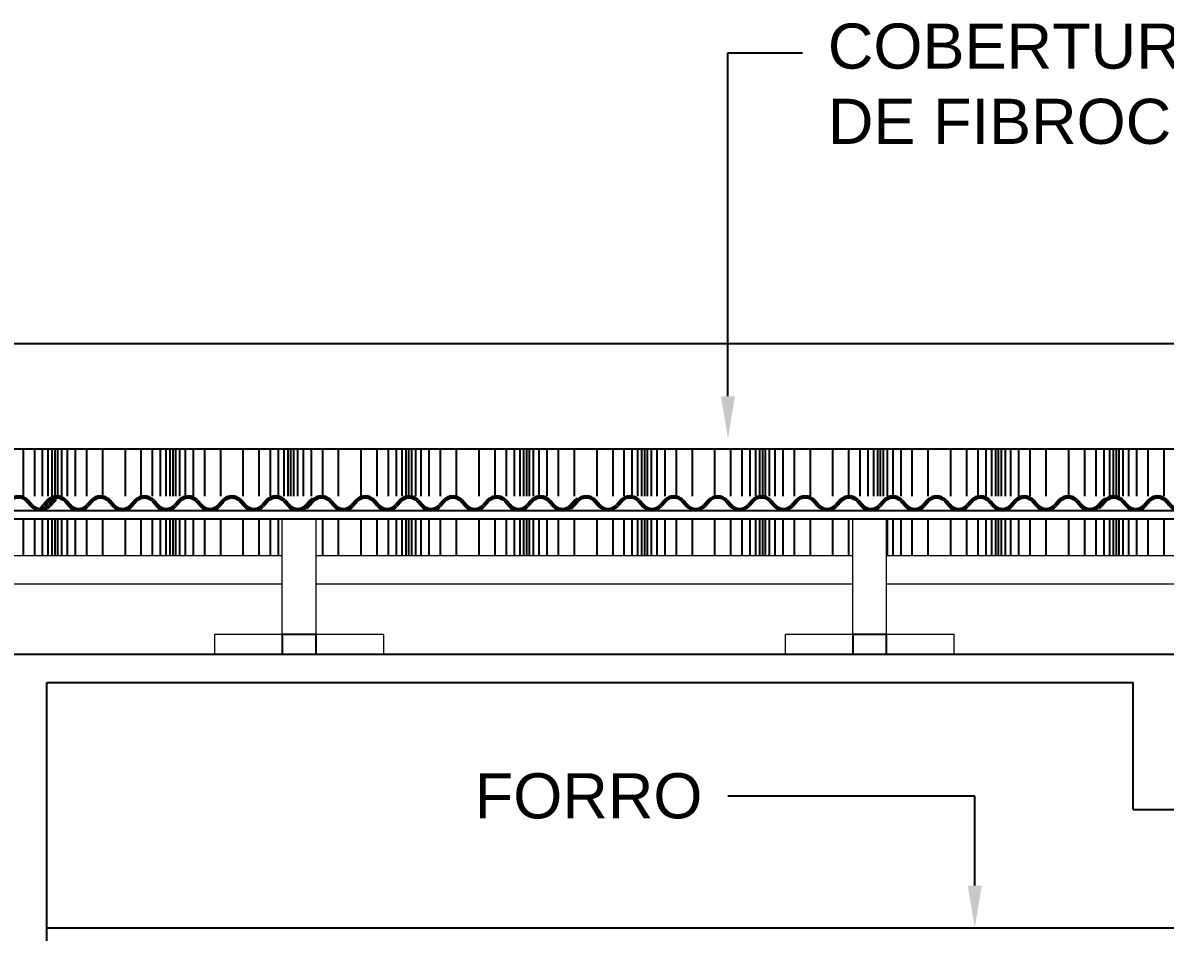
# Model space of a CAD drawing. Header units: metres. Extents: x 2304 to 3408, y 318 to 588.
# Drawn here: x 2649.54 to 2653.589, y 372.831 to 376.054 of the extents above; entities that cross this region are included whole.
import ezdxf
from ezdxf import colors
from ezdxf.entities.mleader import LeaderData, LeaderLine
from ezdxf.math import Vec2, Vec3

# ---------------------------------------------------------------- set-up
doc = ezdxf.new("R2010")
doc.units = ezdxf.units.M
doc.header["$LTSCALE"] = 5.5
doc.header["$MEASUREMENT"] = 0
doc.header["$PDMODE"] = 1
for name, color, linetype, lineweight in [('2prancha', 4, 'Continuous', 18), ('ESQUADRIAS', 3, 'Continuous', 35), ('piso', 1, 'Continuous', 13)]:
    doc.layers.add(name, color=color, linetype=linetype, lineweight=lineweight)
for name, color, linetype in [('COTA 1 100', 2, 'Continuous'), ('HACHURA PISOS', 250, 'Continuous'), ('PENA 0.15', 7, 'Continuous'), ('PENA 01', 1, 'Continuous'), ('PENA 02', 2, 'Continuous'), ('PENA 03', 3, 'Continuous'), ('PENA 06', 6, 'Continuous'), ('TXT ESPECIFICAÇÕES', 7, 'Continuous')]:
    doc.layers.add(name, color=color, linetype=linetype)
doc.styles.add('Luana', font='arial.ttf')
doc.styles.get("Standard").update_dxf_attribs({"font": 'arial.ttf'})
doc.dimstyles.new('arial100', dxfattribs={"dimtxt": 0.2, "dimasz": 0.08, "dimexe": 0.1, "dimexo": 0.2, "dimgap": 0.1, "dimtad": 1, "dimzin": 4, "dimdsep": 46, "dimtxsty": 'Luana', "dimblk": 'ARCHTICK', "dimcen": 0, "dimclrd": 7, "dimclre": 7, "dimclrt": 256, "dimadec": 0, "dimazin": 0, "dimtfac": 1, "dimtix": 1, "dimtmove": 0, "dimatfit": 3, "dimldrblk": 'CLOSEDBLANK', "dimfxl": 0, "dimlwd": 5, "dimlwe": 5, "dimarcsym": 0})

# ---------------------------------------------------------------- blocks, each defined once
blk = doc.blocks.new('_ArchTick')
at = {"color": 0, "linetype": 'ByBlock', "const_width": 0.15}
blk.add_lwpolyline([(-0.5, -0.5), (0.5, 0.5)], dxfattribs=at)
blk = doc.blocks.new('*D136')
at = {"layer": 'COTA 1 100', "color": 7, "lineweight": 5}
for p, q in [((2654.316280492171, 373.815818289995), (2654.316280492171, 373.895818289995)), ((2642.155454562158, 373.815818289995), (2654.416280492171, 373.815818289995)), ((2654.316280492171, 373.715818289995), (2654.316280492171, 373.815818289995)), ((2653.825559827243, 373.715818289995), (2654.416280492171, 373.715818289995)), ((2654.316280492171, 373.715818289995), (2654.316280492171, 373.635818289995))]:
    blk.add_line(p, q, dxfattribs=at)
at = {"layer": 'Defpoints', "color": 0}
for p in [(2641.955454562158, 373.815818289995), (2654.316280492171, 373.815818289995), (2653.625559827243, 373.715818289995)]:
    blk.add_point(p, dxfattribs=at)
at = {"layer": 'COTA 1 100', "color": 7, "lineweight": 5, "xscale": 0.08, "yscale": 0.08, "zscale": 0.08}
for p, rotation in [((2654.316280492171, 373.815818289995), 270), ((2654.316280492171, 373.715818289995), 90)]:
    blk.add_blockref('_ArchTick', p, dxfattribs=dict(at, rotation=rotation))
at = {"layer": 'COTA 1 100', "insert": (2654.114165894627, 373.7658182899954), "char_height": 0.2, "attachment_point": 5, "rotation": 90, "style": 'Luana'}
blk.add_mtext('.10', dxfattribs=at)
blk = doc.blocks.new('_ClosedBlank')
at = {"layer": '2prancha', "color": 0, "lineweight": -2}
for p, q in [((-1, 0.1666666666666667), (0, 0)), ((-1, 0.1666666666666667), (-1, -0.1666666666666667)), ((0, 0), (-1, -0.1666666666666667))]:
    blk.add_line(p, q, dxfattribs=at)
blk = doc.blocks.new('*D140')
at = {"layer": 'COTA 1 100', "color": 7, "lineweight": 5}
for p, q in [((2648.304041165827, 373.815818289995), (2648.304041165827, 373.895818289995)), ((2653.353007194701, 373.815818289995), (2648.204041165827, 373.815818289995)), ((2648.304041165827, 373.715818289995), (2648.304041165827, 373.815818289995)), ((2649.275559827243, 373.715818289995), (2648.204041165827, 373.715818289995)), ((2648.304041165827, 373.715818289995), (2648.304041165827, 373.635818289995))]:
    blk.add_line(p, q, dxfattribs=at)
at = {"layer": 'Defpoints', "color": 0}
for p in [(2648.304041165827, 373.815818289995), (2653.553007194701, 373.815818289995), (2649.475559827243, 373.715818289995)]:
    blk.add_point(p, dxfattribs=at)
at = {"layer": 'COTA 1 100', "color": 7, "lineweight": 5, "xscale": 0.08, "yscale": 0.08, "zscale": 0.08}
for p, rotation in [((2648.304041165827, 373.815818289995), 270), ((2648.304041165827, 373.715818289995), 90)]:
    blk.add_blockref('_ArchTick', p, dxfattribs=dict(at, rotation=rotation))
at = {"layer": 'COTA 1 100', "insert": (2648.101926568283, 373.7658182899954), "char_height": 0.2, "attachment_point": 5, "rotation": 90, "style": 'Luana'}
blk.add_mtext('.10', dxfattribs=at)
blk = doc.blocks.new('F312X00')
for p, q in [((-38.18999149268957, 9.746746230034486), (-40.02998680565232, 7.735051111915115)), ((-37.74725435456093, 9.341797064679568), (-39.58724966752363, 7.330101946560212)), ((-31.25377632867376, 9.341797064679573), (-29.41378101571103, 7.330101946560212)), ((-30.81103919054509, 9.74674623003449), (-28.97104387758235, 7.735051111915115)), ((-20.48999149268958, 9.74674623003449), (-22.32998680565232, 7.735051111915115)), ((-20.04725435456091, 9.341797064679573), (-21.88724966752365, 7.330101946560212)), ((-13.55377632867374, 9.341797064679573), (-11.713781015711, 7.330101946560212)), ((-13.11103919054507, 9.74674623003449), (-11.27104387758234, 7.735051111915115)), ((-2.78999149268957, 9.74674623003449), (-4.629986805652308, 7.735051111915115)), ((-2.347254354560902, 9.341797064679573), (-4.187249667523647, 7.330101946560212)), ((4.146223671326253, 9.341797064679573), (5.986218984288998, 7.330101946560212)), ((4.588960809454932, 9.74674623003449), (6.42895612241767, 7.735051111915115)), ((14.91000850731044, 9.74674623003449), (13.0700131943477, 7.735051111915115)), ((15.3527456454391, 9.341797064679573), (13.51275033247637, 7.330101946560212)), ((21.84622367132626, 9.341797064679573), (23.686218984289, 7.330101946560212)), ((22.28896080945493, 9.74674623003449), (24.12895612241767, 7.735051111915115)), ((32.61000850731045, 9.74674623003449), (30.77001319434771, 7.735051111915115)), ((33.05274564543912, 9.341797064679573), (31.21275033247638, 7.330101946560212)), ((39.54622367132629, 9.341797064679573), (41.38621898428902, 7.330101946560212)), ((39.98896080945497, 9.74674623003449), (41.8289561224177, 7.735051111915115)), ((50.31000850731046, 9.74674623003449), (48.47001319434772, 7.735051111915115)), ((50.75274564543914, 9.341797064679573), (48.91275033247641, 7.330101946560212)), ((57.24622367132633, 9.341797064679573), (59.08621898428903, 7.330101946560212)), ((57.68896080945498, 9.74674623003449), (59.52895612241772, 7.735051111915115)), ((68.0100085073105, 9.74674623003449), (66.17001319434773, 7.735051111915115)), ((68.45274564543915, 9.341797064679573), (66.61275033247642, 7.330101946560212)), ((69.14948465838273, 9.957905480926321), (68.80175738565545, 10.44686943031487)), ((-40.46051534161732, 6.570039440012107), (-40.80051534161732, 7.064407723784439))]:
    blk.add_line(p, q)
for centre, radius, start, end in [((-34.50051534161733, 6.372169852076924), 5, 89.99999999999987, 137.5524287864349), ((-34.50051534161733, 6.372169852076924), 4.399999999999999, 89.99999999999984, 137.5524287864349), ((-34.50051534161733, 6.372169852076924), 5, 42.44757121356505, 90.0000000000001), ((-34.50051534161733, 6.372169852076924), 4.399999999999999, 42.44757121356507, 90.00000000000017), ((-16.80051534161734, 6.372169852076924), 5, 89.99999999999987, 137.5524287864349), ((-16.80051534161734, 6.372169852076924), 4.399999999999999, 89.99999999999984, 137.5524287864349), ((-16.80051534161731, 6.372169852076924), 5, 42.44757121356505, 90.0000000000001), ((-16.80051534161731, 6.372169852076924), 4.399999999999999, 42.44757121356507, 90.00000000000017), ((0.8994846583826648, 6.372169852076924), 5, 89.99999999999987, 137.5524287864349), ((0.8994846583826648, 6.372169852076924), 4.399999999999999, 89.99999999999984, 137.5524287864349), ((0.899484658382687, 6.372169852076924), 5, 42.44757121356505, 90.0000000000001), ((0.899484658382687, 6.372169852076924), 4.399999999999999, 42.44757121356507, 90.00000000000017), ((18.59948465838267, 6.372169852076924), 5, 89.99999999999987, 137.5524287864349), ((18.59948465838267, 6.372169852076924), 4.399999999999999, 89.99999999999984, 137.5524287864349), ((18.59948465838268, 6.372169852076924), 5, 42.44757121356505, 90.0000000000001), ((18.59948465838268, 6.372169852076924), 4.399999999999999, 42.44757121356507, 90.00000000000017), ((36.2994846583827, 6.372169852076924), 5, 89.99999999999987, 137.5524287864349), ((36.2994846583827, 6.372169852076924), 4.399999999999999, 89.99999999999984, 137.5524287864349), ((36.29948465838272, 6.372169852076924), 5, 42.44757121356505, 90.0000000000001), ((36.29948465838272, 6.372169852076924), 4.399999999999999, 42.44757121356507, 90.00000000000017), ((53.99948465838271, 6.372169852076924), 5, 89.99999999999987, 137.5524287864349), ((53.99948465838271, 6.372169852076924), 4.399999999999999, 89.99999999999984, 137.5524287864349), ((53.99948465838274, 6.372169852076924), 5, 42.44757121356505, 90.0000000000001), ((53.99948465838274, 6.372169852076924), 4.399999999999999, 42.44757121356507, 90.00000000000017), ((71.69948465838273, 6.372169852076924), 5, 125.4185786818316, 137.5524287864349), ((71.69948465838273, 6.372169852076924), 4.399999999999999, 125.4185786818316, 137.5524287864349), ((-43.35051534161732, 10.77216985207692), 4.5, 304.5181078410614, 317.552428786435), ((-43.35051534161732, 10.77216985207692), 5.1, 304.5181078410614, 317.552428786435), ((-25.65051534161734, 10.77216985207692), 5.1, 222.4475712135651, 270), ((-25.65051534161734, 10.77216985207692), 4.5, 222.447571213565, 270), ((-25.65051534161734, 10.77216985207692), 4.5, 270, 317.552428786435), ((-25.65051534161734, 10.77216985207692), 5.1, 270, 317.5524287864349), ((-7.95051534161732, 10.77216985207692), 5.1, 222.4475712135651, 270), ((-7.95051534161732, 10.77216985207692), 4.5, 222.447571213565, 270), ((-7.95051534161732, 10.77216985207692), 4.5, 270, 317.552428786435), ((-7.95051534161732, 10.77216985207692), 5.1, 270, 317.5524287864349), ((9.749484658382688, 10.77216985207692), 5.1, 222.4475712135651, 270), ((9.749484658382688, 10.77216985207692), 4.5, 222.447571213565, 270), ((9.749484658382688, 10.77216985207692), 4.5, 270, 317.552428786435), ((9.749484658382688, 10.77216985207692), 5.1, 270, 317.5524287864349), ((27.44948465838269, 10.77216985207692), 5.1, 222.4475712135651, 270), ((27.44948465838269, 10.77216985207692), 4.5, 222.447571213565, 270), ((27.44948465838269, 10.77216985207692), 4.5, 270, 317.552428786435), ((27.44948465838269, 10.77216985207692), 5.1, 270, 317.5524287864349), ((45.14948465838272, 10.77216985207692), 5.1, 222.4475712135651, 270), ((45.14948465838272, 10.77216985207692), 4.5, 222.447571213565, 270), ((45.14948465838272, 10.77216985207692), 4.5, 270, 317.552428786435), ((45.14948465838272, 10.77216985207692), 5.1, 270, 317.5524287864349), ((62.84948465838275, 10.77216985207692), 5.1, 222.4475712135651, 270), ((62.84948465838275, 10.77216985207692), 4.5, 222.447571213565, 270), ((62.84948465838275, 10.77216985207692), 4.5, 270, 317.552428786435), ((62.84948465838275, 10.77216985207692), 5.1, 270, 317.5524287864349)]:
    blk.add_arc(centre, radius, start, end)

msp = doc.modelspace()

# ---------------------------------------------------------------- hatches: boundary and pattern name
at = {"layer": 'HACHURA PISOS', "ltscale": 1.5}
h = msp.add_hatch(dxfattribs=at)
h.set_pattern_fill('HACH23,_O', color=256, scale=0.01, pattern_type=2)
h.set_pattern_definition([(90, (2642.140454562158, 373.9215935020238), (-0.418, 2.559511810217968e-17), []), (90, (2642.154554562158, 373.9215935020238), (-0.418, 2.559511810217968e-17), []), (90, (2642.174554562158, 373.9215935020238), (-0.418, 2.559511810217968e-17), []), (90, (2642.202854562158, 373.9215935020238), (-0.418, 2.559511810217968e-17), []), (90, (2642.242854562158, 373.9215935020238), (-0.418, 2.559511810217968e-17), []), (90, (2642.299454562158, 373.9215935020238), (-0.418, 2.559511810217968e-17), []), (90, (2642.379454562158, 373.9215935020238), (-0.418, 2.559511810217968e-17), []), (90, (2642.436054562158, 373.9215935020238), (-0.418, 2.559511810217968e-17), []), (90, (2642.476054562158, 373.9215935020238), (-0.418, 2.559511810217968e-17), []), (90, (2642.504354562157, 373.9215935020238), (-0.418, 2.559511810217968e-17), []), (90, (2642.524354562158, 373.9215935020238), (-0.418, 2.559511810217968e-17), []), (90, (2642.538454562157, 373.9215935020238), (-0.418, 2.559511810217968e-17), []), (90, (2642.548454562158, 373.9215935020238), (-0.418, 2.559511810217968e-17), [])])
h.paths.add_polyline_path([(2642.280454562158, 374.2959455822013), (2642.130454562158, 374.2959455822013), (2642.130454562158, 373.9591876742061, -0.05299343260761639), (2642.136566307884, 373.9537832144156), (2642.152706617649, 373.9361367660096, 0.2105162756728566), (2642.185717720052, 373.9215935020238, 0.2105162756809777), (2642.218728822457, 373.9361367660106), (2642.234869132219, 373.9537832144148, -0.2105162756807767), (2642.263349298999, 373.9663303441289, -0.1152930574835976), (2642.280454562158, 373.9623329729385)])
h.paths.add_polyline_path([(2644.392736858984, 374.2959455822013), (2642.550454562158, 374.2959455822013), (2642.550454562158, 374.165818289995), (2644.392736858984, 374.165818289995)])
h.paths.add_polyline_path([(2646.41501915581, 374.2959455822013), (2644.512736858984, 374.2959455822013), (2644.512736858984, 374.165818289995), (2646.41501915581, 374.165818289995)])
h.paths.add_polyline_path([(2648.437301452636, 374.2959455822013), (2646.535019155809, 374.2959455822013), (2646.535019155809, 374.165818289995), (2648.437301452636, 374.165818289995)])
h.paths.add_polyline_path([(2650.459583749462, 374.2959455822013), (2648.557301452635, 374.2959455822013), (2648.557301452635, 374.165818289995), (2650.459583749462, 374.165818289995)])
h.paths.add_polyline_path([(2652.481866046288, 374.2959455822013), (2650.579583749462, 374.2959455822013), (2650.579583749462, 374.165818289995), (2652.481866046288, 374.165818289995)])
h.paths.add_polyline_path([(2654.504148343114, 374.2959455822013), (2652.601866046287, 374.2959455822013), (2652.601866046287, 374.165818289995), (2654.504148343114, 374.165818289995)])
h.paths.add_polyline_path([(2656.526430639939, 374.2959455822013), (2654.624148343113, 374.2959455822013), (2654.624148343113, 374.165818289995), (2656.526430639939, 374.1658182899951)])
h.paths.add_polyline_path([(2658.548712936766, 374.2959455822013), (2656.646430639939, 374.2959455822013), (2656.646430639939, 374.1658182899951), (2658.548712936766, 374.1658182899951)])
h.paths.add_polyline_path([(2660.570995233592, 374.2959455822013), (2658.668712936766, 374.2959455822013), (2658.668712936766, 374.1658182899951), (2660.570995233592, 374.165818289995)])
h.paths.add_polyline_path([(2662.593277530417, 374.2959455822013), (2660.690995233591, 374.2959455822013), (2660.690995233591, 374.165818289995), (2662.593277530417, 374.165818289995)])
h.paths.add_polyline_path([(2664.555559827243, 374.2959455822013), (2662.713277530417, 374.2959455822013), (2662.713277530417, 374.165818289995), (2664.555559827243, 374.165818289995)])
h.paths.add_polyline_path([(2664.975559827243, 374.2959455822013), (2664.825559827243, 374.2959455822013), (2664.825559827244, 373.9623329729385, -0.1152930574836058), (2664.842665090402, 373.9663303441289, -0.2105162756807798), (2664.871145257182, 373.9537832144148), (2664.887285566944, 373.9361367660106, 0.2105162756809984), (2664.920296669349, 373.9215935020238, 0.2105162756728625), (2664.953307771752, 373.9361367660096), (2664.969448081517, 373.9537832144156, -0.05299343260761922), (2664.975559827243, 373.9591876742061)])
at = {"layer": 'PENA 01', "ltscale": 1.5}
h = msp.add_hatch(dxfattribs=at)
h.set_pattern_fill('HACH23,_O', color=256, scale=0.01, pattern_type=2)
h.set_pattern_definition([(90, (2642.140454562158, 374.3758881203972), (-0.418, 2.559511810217968e-17), []), (90, (2642.154554562158, 374.3758881203972), (-0.418, 2.559511810217968e-17), []), (90, (2642.174554562158, 374.3758881203972), (-0.418, 2.559511810217968e-17), []), (90, (2642.202854562158, 374.3758881203972), (-0.418, 2.559511810217968e-17), []), (90, (2642.242854562158, 374.3758881203972), (-0.418, 2.559511810217968e-17), []), (90, (2642.299454562158, 374.3758881203972), (-0.418, 2.559511810217968e-17), []), (90, (2642.379454562158, 374.3758881203972), (-0.418, 2.559511810217968e-17), []), (90, (2642.436054562158, 374.3758881203972), (-0.418, 2.559511810217968e-17), []), (90, (2642.476054562158, 374.3758881203972), (-0.418, 2.559511810217968e-17), []), (90, (2642.504354562157, 374.3758881203972), (-0.418, 2.559511810217968e-17), []), (90, (2642.524354562158, 374.3758881203972), (-0.418, 2.559511810217968e-17), []), (90, (2642.538454562157, 374.3758881203972), (-0.418, 2.559511810217968e-17), []), (90, (2642.548454562158, 374.3758881203972), (-0.418, 2.559511810217968e-17), [])])
h.paths.add_polyline_path([(2658.747402975853, 374.5440687721643), (2649.546577301034, 374.5440687721643), (2649.546577301034, 374.3758881203972), (2658.747402975853, 374.3758881203972)])
h.paths.add_polyline_path([(2649.546577301034, 374.5440687721643), (2642.130454562158, 374.5440687721643), (2642.130454562158, 374.3758881203972), (2649.546577301034, 374.3758881203972)])
h.paths.add_polyline_path([(2664.975559827243, 374.5440687721643), (2658.747402975853, 374.5440687721643), (2658.747402975853, 374.3758881203972), (2664.975559827243, 374.3758881203972)])

# ---------------------------------------------------------------- linework, layer by layer
at = {"layer": 'PENA 0.15'}
for p, q in [((2642.130454562158, 374.3259455822013), (2664.975559827243, 374.3259455822013)), ((2642.130454562158, 374.2959455822013), (2664.975559827243, 374.2959455822013))]:
    msp.add_line(p, q, dxfattribs=at)
at = {"layer": 'PENA 01'}
msp.add_line((2665.475559827243, 374.915818289995), (2641.630454562158, 374.915818289995), dxfattribs=at)
at = {"layer": 'PENA 02'}
msp.add_line((2642.130454562158, 374.5440687721643), (2664.975559827243, 374.5440687721643), dxfattribs=at)
for points in [[(2650.579583749462, 373.8858213215971), (2650.459583749462, 373.8858213215971), (2650.459583749462, 373.8158182899951), (2650.579583749462, 373.8158182899951)], [(2652.601866046288, 373.8858213215971), (2652.481866046288, 373.8858213215971), (2652.481866046288, 373.8158182899951), (2652.601866046288, 373.8158182899951)]]:
    msp.add_lwpolyline(points, close=True, dxfattribs=at)
at = {"layer": 'PENA 03'}
msp.add_line((2649.625559827243, 372.845818289995), (2653.625559827243, 372.845818289995), dxfattribs=at)
at = {"layer": 'PENA 06'}
for p, q in [((2642.430454562158, 373.815818289995), (2664.675559827243, 373.815818289995)), ((2649.625559827243, 370.395818289995), (2649.625559827243, 373.715818289995)), ((2649.625559827243, 373.715818289995), (2653.475559827243, 373.715818289995)), ((2653.475559827243, 373.2658182899949), (2653.475559827243, 373.715818289995)), ((2653.475559827243, 373.2658182899949), (2653.625559827243, 373.2658182899949))]:
    msp.add_line(p, q, dxfattribs=at)
at = {"layer": 'piso'}
for p, q in [((2650.459583749462, 373.8858213215971), (2650.459583749462, 374.2959455822013)), ((2650.579583749462, 373.8858213215971), (2650.579583749462, 374.2959455822013)), ((2652.481866046288, 373.8858213215971), (2652.481866046288, 374.2959455822013)), ((2652.601866046288, 373.8858213215971), (2652.601866046287, 374.2959455822013)), ((2648.557301452635, 374.165818289995), (2650.459583749462, 374.165818289995)), ((2650.579583749462, 374.165818289995), (2652.481866046288, 374.165818289995)), ((2652.601866046287, 374.165818289995), (2654.504148343114, 374.165818289995)), ((2648.557301452635, 374.065818289995), (2650.459583749462, 374.065818289995)), ((2650.579583749462, 374.065818289995), (2652.481866046288, 374.065818289995)), ((2652.601866046287, 374.065818289995), (2654.504148343114, 374.065818289995))]:
    msp.add_line(p, q, dxfattribs=at)
for points in [[(2650.819589932942, 373.8858213215971), (2650.219577565982, 373.8858213215971), (2650.219577565982, 373.8158182899951), (2650.819589932942, 373.8158182899951)], [(2652.841872229767, 373.8858213215971), (2652.241859862807, 373.8858213215971), (2652.241859862807, 373.8158182899951), (2652.841872229767, 373.8158182899951)]]:
    msp.add_lwpolyline(points, close=True, dxfattribs=at)

# ---------------------------------------------------------------- block references
at = {"layer": 'ESQUADRIAS', "xscale": 0.0087719298245589, "yscale": 0.0087719298245589, "zscale": 0.0087719298245589}
for p in [(2649.051695450702, 374.2761322445018), (2649.963172696552, 374.2760747826978), (2650.901552643737, 374.2760747826978), (2651.840015939645, 374.2761322445019), (2652.771513865358, 374.2760747826978), (2653.709893812544, 374.2760747826978)]:
    msp.add_blockref('F312X00', p, dxfattribs=at)

# ---------------------------------------------------------------- dimensions: what is measured, and where the dimension line sits
at = {"layer": 'COTA 1 100'}
for base, p1, p2, picture, middle in [((2654.316280492171, 373.815818289995), (2653.625559827243, 373.715818289995), (2641.955454562158, 373.815818289995), '*D136', (2654.114165894627, 373.7658182899954)), ((2648.304041165827, 373.815818289995), (2649.475559827243, 373.715818289995), (2653.553007194701, 373.815818289995), '*D140', (2648.101926568283, 373.7658182899954))]:
    dim = msp.add_linear_dim(base=base, p1=p1, p2=p2, angle=90, dimstyle='arial100', override={"dimtmove": 1}, dxfattribs=at)
    dim.commit()
    dim.dimension.update_dxf_attribs({"geometry": picture, "text_midpoint": middle})

# ---------------------------------------------------------------- leaders
at = {"layer": 'TXT ESPECIFICAÇÕES', "ltscale": 0.05}
ml = msp.add_multileader_mtext('Standard', dxfattribs=at)
ml.set_content('COBERTURA EM TELHA\\PDE FIBROCIMENTO (i=5º)', color=256)
ml.set_leader_properties()
ml.build(insert=Vec2(0, 0))
ml.multileader.update_dxf_attribs({"dogleg_length": 0.36, "arrow_head_size": 0.15})
ctx = ml.context
ctx.base_point, ctx.char_height, ctx.arrow_head_size, ctx.landing_gap_size, ctx.plane_origin = Vec3(2652.303852916559, 375.947937553573), 0.16, 0.15, 0.09, Vec3(2647.008538333731, 370.477543083065)
notes = []
notes.append((ctx, [(0, (1, 1, 0), (2652.039635000878, 375.947937553573), (1, 0), 0.2642179156813285, [(0, [(2652.039635000878, 374.5800253756143)], 0, [])])]))
ctx.mtext.insert, ctx.mtext.flow_direction = Vec3(2652.393852916559, 376.051457335292), 5
ml = msp.add_multileader_mtext('Standard', dxfattribs=at)
ml.set_content('FORRO', color=256)
ml.set_leader_properties()
ml.build(insert=Vec2(0, 0))
ml.multileader.update_dxf_attribs({"dogleg_length": 0.36, "arrow_head_size": 0.15})
ctx = ml.context
ctx.base_point, ctx.char_height, ctx.arrow_head_size, ctx.landing_gap_size, ctx.plane_origin, ctx.plane_x_axis, ctx.plane_y_axis = Vec3(2651.080533969541, 373.3127298060646), 0.16, 0.15, 0.09, Vec3(2657.610559537373, 370.4342150680916), Vec3(1, -2.449293598294706e-16), Vec3(2.449293598294706e-16, 1)
ctx.text_align_type = 2
notes.append((ctx, [(0, (1, 1, 0), (2652.914587896389, 373.3127298060646), (-1, 2.449293598294707e-16), 0.8753363279396216, [(0, [(2652.914587896389, 372.845818289995)], 0, [])])]))
ctx.mtext.insert, ctx.mtext.text_direction, ctx.mtext.alignment, ctx.mtext.flow_direction = Vec3(2651.94925156845, 373.3940940625449), Vec3(1, -2.449293598294706e-16), 3, 5
for ctx, leaders in notes:
    for number, flags, end, landing, length, lines in leaders:
        leader = LeaderData()
        leader.index, (leader.has_last_leader_line, leader.has_dogleg_vector, leader.attachment_direction) = number, flags
        leader.last_leader_point, leader.dogleg_vector, leader.dogleg_length = Vec3(end), Vec3(landing), length
        for number, points, colour, breaks in lines:
            line = LeaderLine()
            line.index, line.vertices, line.color, line.breaks = number, Vec3.list(points), colors.encode_raw_color(colour), breaks
            leader.lines.append(line)
        ctx.leaders.append(leader)

doc.saveas('drawing.dxf')
